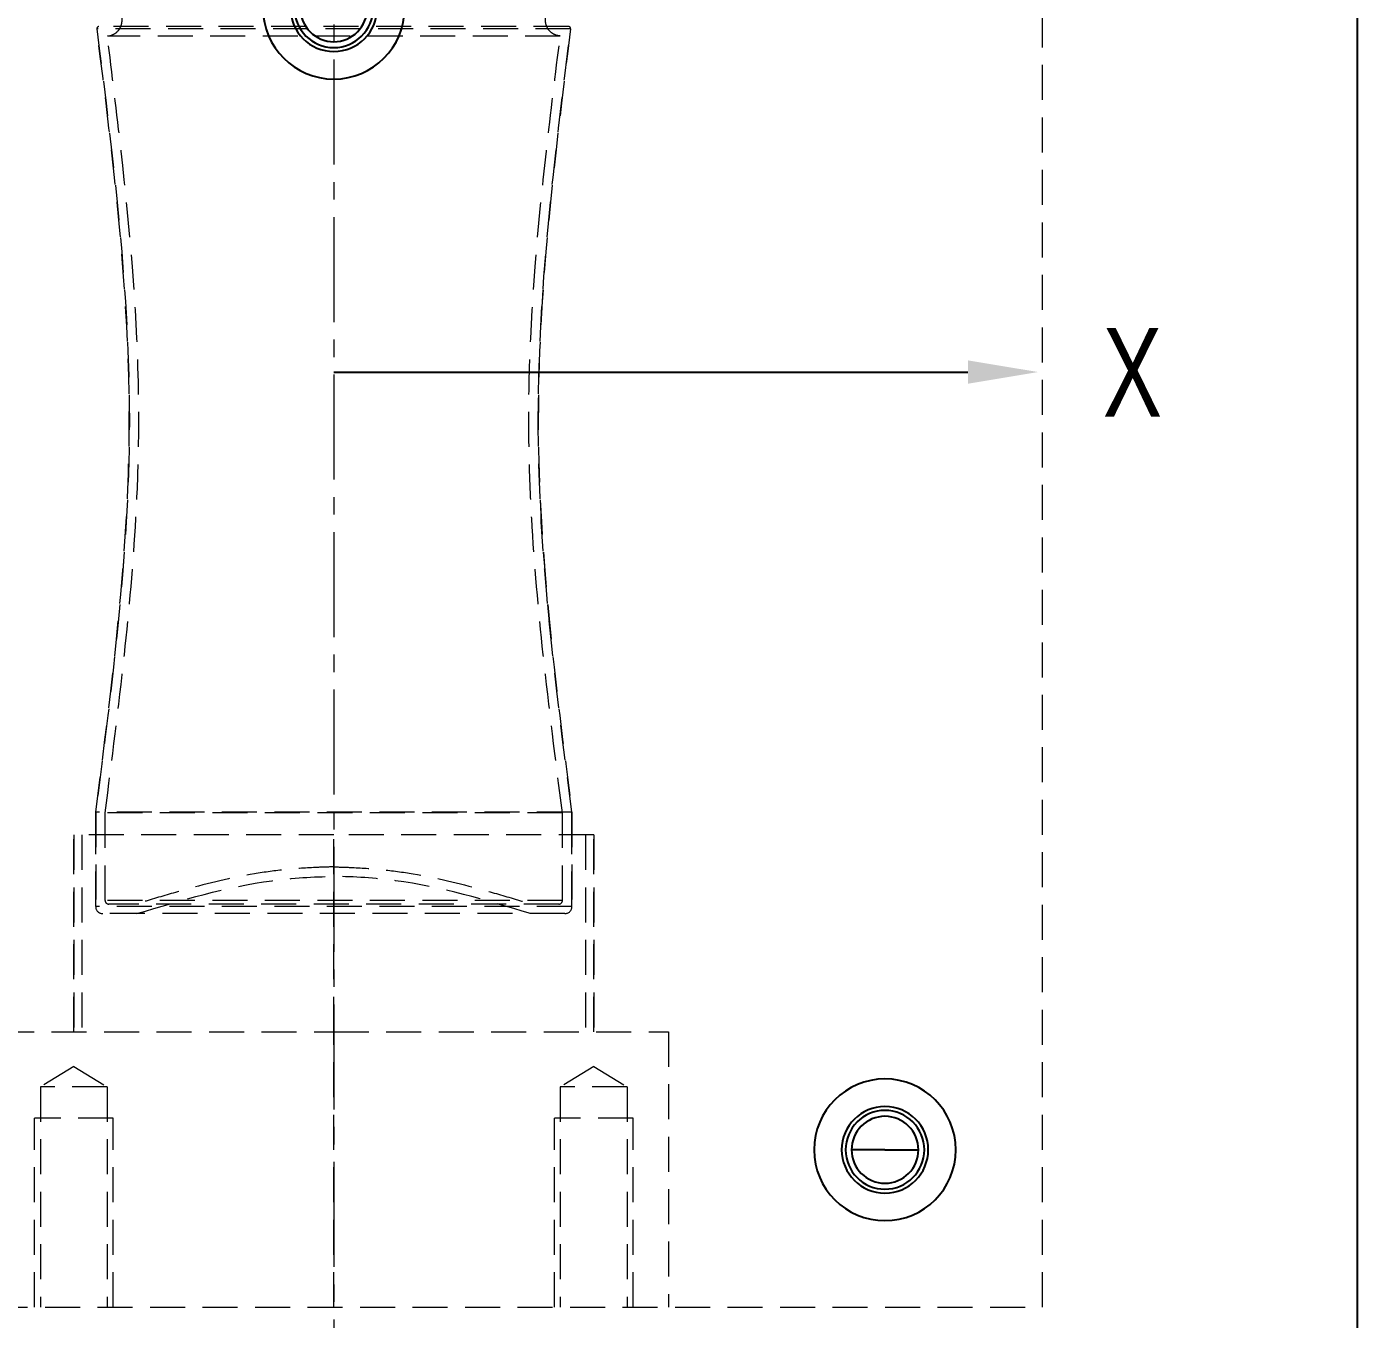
# Model space of a CAD drawing. Header units: millimetres. Extents: x -4200 to 3581, y -7493 to -4075.
# Drawn here: x -3784.3 to -3615.3, y -7172.5 to -7008.3 of the extents above; entities that cross this region are included whole.
import ezdxf

# ---------------------------------------------------------------- set-up
doc = ezdxf.new("R2010")
doc.units = ezdxf.units.MM
doc.header["$LTSCALE"] = 0.7
doc.linetypes.add('CENTER2', pattern=[28.575, 19.05, -3.175, 3.175, -3.175])
doc.linetypes.add('HIDDEN', pattern=[9.525, 6.35, -3.175])
doc.layers.add('cen lines', color=40, linetype='Continuous')
doc.styles.add('SLDTEXTSTYLE0', font='TXT', dxfattribs={"width": 0.75})

# ---------------------------------------------------------------- blocks, each defined once
blk = doc.blocks.new('*U89')
at = {"layer": 'cen lines', "color": 0, "linetype": 'CENTER2', "lineweight": 9, "transparency": 16777216}
blk.add_line((0, 193.5), (0, -193.5), dxfattribs=at)

msp = doc.modelspace()

# ---------------------------------------------------------------- linework, layer by layer
at = {"color": 6, "linetype": 'Continuous'}
for p, q in [((-3615.3, -7195.93), (-3615.3, -6815.93)), ((-3675.3, -7150.93), (-3679.55, -7150.93)), ((-3675.3, -7150.93), (-3671.05, -7150.93))]:
    msp.add_line(p, q, dxfattribs=at)
at = {"color": 3, "linetype": 'HIDDEN', "lineweight": 0}
for p, q in [((-3655.3, -7170.93), (-3655.3, -6840.93)), ((-3715.22, -7008.56), (-3775.39, -7008.56)), ((-3715.22, -7008.56), (-3775.39, -7008.56)), ((-3715.48, -7008.26), (-3775.13, -7008.26)), ((-3715.48, -7008.26), (-3775.13, -7008.26)), ((-3716.54, -7009.46), (-3774.06, -7009.46)), ((-3715.06, -7108.04), (-3775.54, -7108.04)), ((-3775.54, -7108.04), (-3775.54, -7120.04)), ((-3775.54, -7110.93), (-3775.54, -7108.04)), ((-3775.54, -7108.04), (-3775.54, -7110.93)), ((-3715.06, -7108.04), (-3775.54, -7108.04)), ((-3716.26, -7108.11), (-3774.34, -7108.11)), ((-3774.34, -7119.25), (-3774.34, -7108.11)), ((-3716.26, -7119.25), (-3716.26, -7108.11)), ((-3715.06, -7108.04), (-3715.06, -7120.04)), ((-3715.06, -7108.04), (-3715.06, -7110.93)), ((-3715.06, -7110.93), (-3715.06, -7108.04)), ((-3745.3, -7110.93), (-3778.32, -7110.93)), ((-3778.32, -7135.93), (-3778.32, -7110.93)), ((-3778.32, -7110.93), (-3778.32, -7135.93)), ((-3777.28, -7110.93), (-3777.28, -7135.93)), ((-3775.54, -7120.04), (-3775.54, -7110.93)), ((-3745.3, -7135.93), (-3745.3, -7110.93)), ((-3712.28, -7110.93), (-3745.3, -7110.93)), ((-3715.06, -7120.04), (-3715.06, -7110.93)), ((-3713.32, -7110.93), (-3713.32, -7135.93)), ((-3712.28, -7135.93), (-3712.28, -7110.93)), ((-3712.28, -7110.93), (-3712.28, -7135.93)), ((-3715.06, -7120.04), (-3775.54, -7120.04)), ((-3715.06, -7120.04), (-3775.54, -7120.04)), ((-3716.26, -7119.25), (-3774.34, -7119.25)), ((-3716.74, -7119.73), (-3773.87, -7119.73)), ((-3715.95, -7120.93), (-3774.65, -7120.93)), ((-3715.95, -7120.93), (-3774.65, -7120.93)), ((-3787.8, -7135.93), (-3745.3, -7135.93)), ((-3745.3, -7170.93), (-3745.3, -7135.93)), ((-3745.3, -7135.93), (-3702.8, -7135.93)), ((-3702.8, -7135.93), (-3702.8, -7170.93)), ((-3702.8, -7135.93), (-3702.8, -7170.93)), ((-3702.8, -7135.93), (-3702.8, -7170.93)), ((-3778.32, -7140.37), (-3782.57, -7142.93)), ((-3778.32, -7140.37), (-3774.07, -7142.93)), ((-3712.28, -7140.37), (-3716.53, -7142.93)), ((-3712.28, -7140.37), (-3708.03, -7142.93)), ((-3782.57, -7142.93), (-3782.57, -7170.93)), ((-3774.07, -7142.93), (-3782.57, -7142.93)), ((-3774.07, -7142.93), (-3774.07, -7170.93)), ((-3716.53, -7142.93), (-3716.53, -7170.93)), ((-3708.03, -7142.93), (-3716.53, -7142.93)), ((-3708.03, -7142.93), (-3708.03, -7170.93)), ((-3783.32, -7170.93), (-3783.32, -7146.93)), ((-3773.32, -7146.93), (-3783.32, -7146.93)), ((-3773.32, -7170.93), (-3773.32, -7146.93)), ((-3717.28, -7170.93), (-3717.28, -7146.93)), ((-3707.28, -7146.93), (-3717.28, -7146.93)), ((-3707.28, -7170.93), (-3707.28, -7146.93)), ((-3835.3, -7170.93), (-3655.3, -7170.93))]:
    msp.add_line(p, q, dxfattribs=at)
at = {"color": 3}
msp.add_line((-3745.3, -7052.14), (-3664.77, -7052.14), dxfattribs=at)
at = {"color": 6, "linetype": 'Continuous'}
for centre, radius, start, end in [((-3745.3, -7005.93), 9, 180, 0), ((-3745.3, -7005.93), 5.5, 180, 0), ((-3745.3, -7005.93), 5, 180, 0), ((-3745.3, -7005.93), 4.25, 180, 0), ((-3675.3, -7150.93), 9, 0, 180), ((-3675.3, -7150.93), 5.5, 0, 180), ((-3675.3, -7150.93), 5, 0, 180), ((-3675.3, -7150.93), 4.25, 0, 180), ((-3675.3, -7150.93), 9, 180, 0), ((-3675.3, -7150.93), 5.5, 180, 0), ((-3675.3, -7150.93), 5, 180, 0), ((-3675.3, -7150.93), 4.25, 180, 0)]:
    msp.add_arc(centre, radius, start, end, dxfattribs=at)
at = {"color": 3, "linetype": 'HIDDEN', "lineweight": 0}
for centre, radius, start, end in [((-3775.13, -7008.52), 0.259, 90, 187.1201), ((-3775.13, -7008.52), 0.259, 90, 187.1201), ((-3775.13, -7008.52), 0.259, 90, 187.1201), ((-3715.48, -7008.52), 0.259, 352.8799, 90), ((-3715.48, -7008.52), 0.259, 352.8799, 90), ((-3715.48, -7008.52), 0.259, 352.8799, 90), ((-3774.65, -7120.04), 0.892, 180, 270), ((-3774.65, -7120.04), 0.892, 180, 270), ((-3773.87, -7119.25), 0.476, 180, 270), ((-3716.74, -7119.25), 0.476, 270, 0), ((-3715.95, -7120.04), 0.892, 270, 0), ((-3715.95, -7120.04), 0.892, 270, 0)]:
    msp.add_arc(centre, radius, start, end, dxfattribs=at)
for points, knots in [([(-3774.06, -7009.46), (-3773.94, -7009.45), (-3773.56, -7009.4), (-3772.92, -7009.09), (-3772.41, -7008.48), (-3772.23, -7007.95), (-3772.2, -7007.66), (-3772.19, -7007.53), (-3772.19, -7007.45), (-3772.19, -7007.36), (-3772.19, -7007.23), (-3772.19, -7006.97), (-3772.19, -7006.66), (-3772.19, -7006.36), (-3772.19, -7006.2), (-3772.19, -7006.12), (-3772.19, -7006.05), (-3772.19, -7005.94), (-3772.21, -7005.8), (-3772.23, -7005.63), (-3772.32, -7005.33), (-3772.51, -7004.93), (-3772.89, -7004.5), (-3773.43, -7004.18), (-3773.86, -7004.08), (-3774.06, -7004.07)], [0, 0, 0, 0, 0.049415, 0.150741, 0.252067, 0.321739, 0.356574, 0.365283, 0.373992, 0.39141, 0.416038, 0.440665, 0.533853, 0.580447, 0.603744, 0.615392, 0.62704, 0.640853, 0.654665, 0.679771, 0.704878, 0.771603, 0.838328, 0.925258, 1, 1, 1, 1]), ([(-3716.54, -7009.46), (-3716.66, -7009.45), (-3717.04, -7009.4), (-3717.69, -7009.09), (-3718.19, -7008.48), (-3718.37, -7007.95), (-3718.41, -7007.66), (-3718.41, -7007.53), (-3718.41, -7007.45), (-3718.41, -7007.36), (-3718.41, -7007.23), (-3718.41, -7006.97), (-3718.41, -7006.66), (-3718.41, -7006.36), (-3718.41, -7006.2), (-3718.41, -7006.12), (-3718.41, -7006.05), (-3718.41, -7005.94), (-3718.4, -7005.8), (-3718.37, -7005.63), (-3718.28, -7005.33), (-3718.09, -7004.93), (-3717.71, -7004.5), (-3717.17, -7004.18), (-3716.74, -7004.08), (-3716.55, -7004.07)], [0, 0, 0, 0, 0.049415, 0.150741, 0.252067, 0.321739, 0.356574, 0.365283, 0.373992, 0.39141, 0.416038, 0.440665, 0.533853, 0.580447, 0.603744, 0.615392, 0.62704, 0.640853, 0.654665, 0.679771, 0.704878, 0.771603, 0.838328, 0.925258, 1, 1, 1, 1]), ([(-3775.39, -7008.56), (-3773.29, -7025.34), (-3769.17, -7058.51), (-3773.43, -7091.66), (-3775.54, -7108.04)], [0, 0, 0, 0, 0.505972, 1, 1, 1, 1]), ([(-3775.54, -7108.04), (-3773.43, -7091.66), (-3771.33, -7075.28), (-3771.27, -7058.9), (-3771.2, -7042.12), (-3773.29, -7025.34), (-3775.39, -7008.56)], [0, 0, 0, 0, 0.494028, 0.494028, 0.494028, 1, 1, 1, 1]), ([(-3775.39, -7008.56), (-3773.29, -7025.34), (-3771.2, -7042.12), (-3771.27, -7058.9), (-3771.33, -7075.28), (-3773.43, -7091.66), (-3775.54, -7108.04)], [0, 0, 0, 0, 0.505972, 0.505972, 0.505972, 1, 1, 1, 1]), ([(-3715.22, -7008.56), (-3717.31, -7025.34), (-3721.43, -7058.51), (-3717.17, -7091.66), (-3715.06, -7108.04)], [0, 0, 0, 0, 0.505972, 1, 1, 1, 1]), ([(-3715.22, -7008.56), (-3717.31, -7025.34), (-3719.4, -7042.12), (-3719.34, -7058.9), (-3719.28, -7075.28), (-3717.17, -7091.66), (-3715.06, -7108.04)], [0, 0, 0, 0, 0.505972, 0.505972, 0.505972, 1, 1, 1, 1]), ([(-3715.06, -7108.04), (-3717.17, -7091.66), (-3719.28, -7075.28), (-3719.34, -7058.9), (-3719.4, -7042.12), (-3717.31, -7025.34), (-3715.22, -7008.56)], [0, 0, 0, 0, 0.494028, 0.494028, 0.494028, 1, 1, 1, 1]), ([(-3774.34, -7108.11), (-3773.48, -7101.43), (-3771.88, -7088.99), (-3770.5, -7073.63), (-3770.04, -7062.07), (-3770.08, -7046.49), (-3771.65, -7028.95), (-3773.46, -7014.33), (-3774.06, -7009.46)], [0, 0, 0, 0, 0.203815, 0.379211, 0.46691, 0.554608, 0.851536, 1, 1, 1, 1]), ([(-3716.26, -7108.11), (-3717.12, -7101.43), (-3718.72, -7088.99), (-3720.1, -7073.63), (-3720.56, -7062.07), (-3720.52, -7046.49), (-3718.96, -7028.95), (-3717.15, -7014.33), (-3716.54, -7009.46)], [0, 0, 0, 0, 0.203815, 0.379211, 0.46691, 0.554608, 0.851536, 1, 1, 1, 1]), ([(-3745.3, -7115), (-3745.31, -7115), (-3745.31, -7115), (-3746.01, -7115.01), (-3748.04, -7115.07), (-3751.4, -7115.3), (-3757.02, -7116.06), (-3762.66, -7117.43), (-3767.64, -7118.88), (-3769.77, -7119.52), (-3770.48, -7119.73)], [0, 0, 0, 0, 0.00057, 0.00097, 0.081303, 0.237444, 0.393584, 0.740108, 0.913369, 1, 1, 1, 1]), ([(-3745.3, -7115), (-3745.3, -7115), (-3745.29, -7115), (-3744.59, -7115.01), (-3742.56, -7115.07), (-3739.2, -7115.3), (-3733.58, -7116.06), (-3727.95, -7117.43), (-3722.96, -7118.88), (-3720.83, -7119.52), (-3720.13, -7119.73)], [0, 0, 0, 0, 0.00057, 0.00097, 0.081303, 0.237444, 0.393584, 0.740108, 0.913369, 1, 1, 1, 1]), ([(-3770.3, -7120.93), (-3764.62, -7119.23), (-3756.4, -7116.76), (-3747.93, -7116.25), (-3745.3, -7116.2)], [0, 0, 0, 0, 0.691892, 1, 1, 1, 1]), ([(-3770.3, -7120.93), (-3764.62, -7119.23), (-3756.4, -7116.76), (-3747.93, -7116.25), (-3745.3, -7116.2)], [0, 0, 0, 0, 0.691892, 1, 1, 1, 1]), ([(-3720.3, -7120.93), (-3725.99, -7119.23), (-3734.2, -7116.76), (-3742.68, -7116.25), (-3745.3, -7116.2)], [0, 0, 0, 0, 0.691892, 1, 1, 1, 1]), ([(-3720.3, -7120.93), (-3725.99, -7119.23), (-3734.2, -7116.76), (-3742.68, -7116.25), (-3745.3, -7116.2)], [0, 0, 0, 0, 0.691892, 1, 1, 1, 1])]:
    msp.add_open_spline(points, degree=3, knots=knots, dxfattribs=at)
at = {"color": 3}
msp.add_solid([(-3655.85, -7052.14), (-3664.77, -7050.66), (-3664.77, -7053.63)], dxfattribs=at)

# ---------------------------------------------------------------- block references
at = {"layer": 'cen lines', "linetype": 'CENTER2', "lineweight": 9}
msp.add_blockref('*U89', (-3745.3, -7005.93), dxfattribs=at)

# ---------------------------------------------------------------- texts
at = {"color": 3, "insert": (-3647.63, -7046.56), "char_height": 11.25, "attachment_point": 1, "style": 'SLDTEXTSTYLE0'}
msp.add_mtext('X', dxfattribs=at)

doc.saveas('drawing.dxf')
